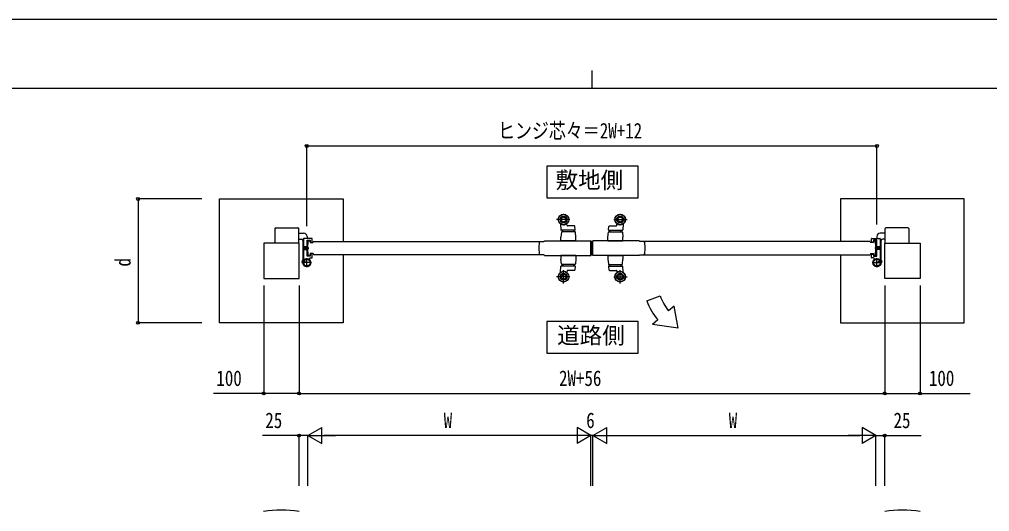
# Model space of a CAD drawing. Units: millimetres, scale not verified. Extents: x -4205 to 4205, y -2970 to 2970.
# Drawn here: x -1624 to 1120, y 1578 to 2970 of the extents above; entities that cross this region are included whole.
import ezdxf
from ezdxf.enums import TextEntityAlignment as Align

# ---------------------------------------------------------------- set-up
doc = ezdxf.new("R2010")
doc.units = ezdxf.units.MM
doc.header["$LTSCALE"] = 10
for name, color, linetype in [('0-1_USER1', 3, 'Continuous'), ('0-3_YKK_13', 4, 'Continuous'), ('0-4_YKK_A1', 4, 'Continuous'), ('0-5_YKK_D', 6, 'Continuous'), ('0-6_YKK_ZWAK', 7, 'Continuous')]:
    doc.layers.add(name, color=color, linetype=linetype)
doc.styles.add('ＭＳ ゴシック', font='')
doc.styles.get('ＭＳ ゴシック').set_extended_font_data('MS Gothic')

msp = doc.modelspace()

# ---------------------------------------------------------------- linework, layer by layer
at = {"layer": '0-1_USER1'}
for points in [[(-132.01, 2554.58), (-132.01, 2465.33), (125.59, 2465.33), (125.59, 2554.58)], [(-132.01, 2115.14), (-132.01, 2025.89), (125.59, 2025.89), (125.59, 2115.14)]]:
    msp.add_lwpolyline(points, close=True, dxfattribs=at)
at = {"layer": '0-3_YKK_13'}
for p, q in [((-66.98, 2404.05), (-104.98, 2404.05)), ((-93.89, 2390.99), (-92.52, 2374.51)), ((-75.12, 2386.88), (-75.85, 2391.26)), ((57.02, 2404.05), (95.02, 2404.05)), ((65.16, 2386.88), (65.89, 2391.26)), ((83.93, 2390.99), (82.56, 2374.51)), ((-833.98, 2365.55), (-820.48, 2365.55)), ((-91.22, 2367.83), (-92.98, 2354.05)), ((-52.53, 2374.05), (-92.02, 2374.05)), ((-53.72, 2369.55), (-89.24, 2369.55)), ((-86.98, 2369.55), (-86.98, 2374.05)), ((-54.54, 2386.05), (-74.13, 2386.05)), ((-55.98, 2374.05), (-55.98, 2369.55)), ((-52.03, 2374.6), (-53.04, 2384.7)), ((-49.98, 2354.05), (-51.74, 2367.83)), ((40.02, 2354.05), (41.78, 2367.83)), ((42.07, 2374.6), (43.08, 2384.7)), ((42.57, 2374.05), (82.06, 2374.05)), ((43.76, 2369.55), (79.28, 2369.55)), ((44.58, 2386.05), (64.17, 2386.05)), ((46.02, 2374.05), (46.02, 2369.55)), ((77.02, 2369.55), (77.02, 2374.05)), ((81.26, 2367.83), (83.02, 2354.05)), ((824.02, 2365.55), (810.52, 2365.55)), ((-833.98, 2348.55), (-826.48, 2348.55)), ((-822.48, 2344.55), (-822.48, 2282.05)), ((-820.48, 2349.55), (-820.48, 2289.4)), ((-796.48, 2350.55), (-819.48, 2350.55)), ((-810.48, 2355.55), (-810.48, 2350.55)), ((-807.98, 2323.05), (-806.88, 2344.05)), ((-806.88, 2344.05), (-801.98, 2344.05)), ((-801.98, 2344.05), (-801.28, 2338.55)), ((-801.28, 2338.55), (-793.44, 2338.55)), ((-800.48, 2340.05), (-796.48, 2340.05)), ((-795.48, 2341.05), (-795.48, 2349.55)), ((-793.44, 2338.55), (-792.73, 2338.55)), ((-792.28, 2342.05), (-792.73, 2338.55)), ((-792.28, 2342.05), (-151.52, 2342.05)), ((-153.65, 2340.55), (-155.18, 2323.05)), ((-153.65, 2340.55), (-153.02, 2340.55)), ((-151.53, 2341.92), (-151.52, 2342.05)), ((-151.52, 2342.05), (-140.69, 2342.05)), ((-138.68, 2344.05), (-138.7, 2343.87)), ((-138.68, 2344.05), (-7.98, 2344.05)), ((-92.98, 2344.05), (-92.98, 2354.05)), ((-92.98, 2344.05), (-49.98, 2344.05)), ((-49.98, 2344.05), (-92.98, 2344.05)), ((-49.98, 2344.05), (-49.98, 2354.05)), ((-7.98, 2302.05), (-7.98, 2344.05)), ((-1.98, 2302.05), (-1.98, 2344.05)), ((128.72, 2344.05), (-1.98, 2344.05)), ((40.02, 2344.05), (40.02, 2354.05)), ((83.02, 2344.05), (40.02, 2344.05)), ((40.02, 2344.05), (83.02, 2344.05)), ((83.02, 2344.05), (83.02, 2354.05)), ((128.72, 2344.05), (128.74, 2343.87)), ((141.56, 2342.05), (130.73, 2342.05)), ((782.32, 2342.05), (141.56, 2342.05)), ((141.57, 2341.92), (141.56, 2342.05)), ((143.69, 2340.55), (143.06, 2340.55)), ((143.69, 2340.55), (145.22, 2323.05)), ((782.32, 2342.05), (782.77, 2338.55)), ((783.48, 2338.55), (782.77, 2338.55)), ((791.32, 2338.55), (783.48, 2338.55)), ((785.52, 2341.05), (785.52, 2349.55)), ((786.52, 2350.55), (809.52, 2350.55)), ((790.52, 2340.05), (786.52, 2340.05)), ((792.02, 2344.05), (791.32, 2338.55)), ((796.92, 2344.05), (792.02, 2344.05)), ((798.02, 2323.05), (796.92, 2344.05)), ((800.52, 2355.55), (800.52, 2350.55)), ((810.52, 2349.55), (810.52, 2289.4)), ((812.52, 2344.55), (812.52, 2282.05)), ((824.02, 2348.55), (816.52, 2348.55)), ((-822.98, 2323.05), (-804.98, 2323.05)), ((-818.78, 2327.05), (-819.98, 2325.85)), ((-819.98, 2325.85), (-819.98, 2320.25)), ((-818.78, 2319.05), (-819.98, 2320.25)), ((-819.46, 2326.37), (-810.48, 2326.37)), ((-819.46, 2319.73), (-810.48, 2319.73)), ((-818.78, 2319.05), (-818.78, 2327.05)), ((-810.48, 2327.05), (-818.78, 2327.05)), ((-818.78, 2319.05), (-810.48, 2319.05)), ((-809.18, 2327.05), (-810.48, 2327.05)), ((-810.48, 2326.37), (-808.5, 2326.37)), ((-810.48, 2319.73), (-808.5, 2319.73)), ((-810.48, 2319.05), (-809.18, 2319.05)), ((-809.18, 2319.05), (-807.98, 2320.25)), ((-806.88, 2302.05), (-807.98, 2323.05)), ((-801.28, 2307.55), (-801.98, 2302.05)), ((-793.44, 2307.55), (-801.28, 2307.55)), ((-796.48, 2306.05), (-800.48, 2306.05)), ((-795.48, 2296.55), (-795.48, 2305.05)), ((-792.73, 2307.55), (-793.44, 2307.55)), ((-792.73, 2307.55), (-792.28, 2304.05)), ((-155.18, 2323.05), (-153.65, 2305.55)), ((-153.02, 2305.55), (-153.65, 2305.55)), ((143.06, 2305.55), (143.69, 2305.55)), ((145.22, 2323.05), (143.69, 2305.55)), ((782.77, 2307.55), (782.32, 2304.05)), ((782.77, 2307.55), (783.48, 2307.55)), ((783.48, 2307.55), (791.32, 2307.55)), ((785.52, 2296.55), (785.52, 2305.05)), ((786.52, 2306.05), (790.52, 2306.05)), ((791.32, 2307.55), (792.02, 2302.05)), ((813.02, 2323.05), (795.02, 2323.05)), ((796.92, 2302.05), (798.02, 2323.05)), ((799.22, 2319.05), (798.02, 2320.25)), ((800.52, 2326.37), (798.54, 2326.37)), ((800.52, 2319.73), (798.54, 2319.73)), ((799.22, 2327.05), (800.52, 2327.05)), ((800.52, 2319.05), (799.22, 2319.05)), ((800.52, 2327.05), (808.82, 2327.05)), ((809.5, 2326.37), (800.52, 2326.37)), ((809.5, 2319.73), (800.52, 2319.73)), ((808.82, 2319.05), (800.52, 2319.05)), ((808.82, 2319.05), (808.82, 2327.05)), ((808.82, 2327.05), (810.02, 2325.85)), ((808.82, 2319.05), (810.02, 2320.25)), ((810.02, 2325.85), (810.02, 2320.25)), ((-825.38, 2285.91), (-813.02, 2282.6)), ((-798.48, 2282.05), (-823.48, 2282.05)), ((-822.36, 2283.71), (-822.44, 2283.73)), ((-822.44, 2283.05), (-816.81, 2281.54)), ((-816.64, 2282.17), (-822.36, 2283.71)), ((-821.66, 2286.3), (-821.74, 2286.32)), ((-815.95, 2284.77), (-821.66, 2286.3)), ((-815.78, 2285.4), (-821.4, 2286.91)), ((-816.81, 2281.54), (-815.78, 2285.4)), ((-810.98, 2269.55), (-810.98, 2294.55)), ((-801.98, 2302.05), (-806.88, 2302.05)), ((-800.98, 2295.55), (-796.48, 2295.55)), ((-151.52, 2304.05), (-792.28, 2304.05)), ((-138.68, 2302.05), (-138.7, 2302.22)), ((-138.68, 2302.05), (-7.98, 2302.05)), ((-49.98, 2302.05), (-92.98, 2302.05)), ((-49.98, 2302.05), (-92.98, 2302.05)), ((-49.98, 2302.05), (-92.98, 2302.05)), ((-92.98, 2302.05), (-92.98, 2292.05)), ((-91.22, 2278.27), (-92.98, 2292.05)), ((-49.98, 2292.05), (-51.74, 2278.27)), ((-49.98, 2302.05), (-49.98, 2292.05)), ((128.72, 2302.05), (-1.98, 2302.05)), ((40.02, 2302.05), (83.02, 2302.05)), ((40.02, 2302.05), (83.02, 2302.05)), ((40.02, 2302.05), (40.02, 2292.05)), ((40.02, 2302.05), (83.02, 2302.05)), ((40.02, 2292.05), (41.78, 2278.27)), ((81.26, 2278.27), (83.02, 2292.05)), ((83.02, 2302.05), (83.02, 2292.05)), ((128.72, 2302.05), (128.74, 2302.22)), ((141.56, 2304.05), (782.32, 2304.05)), ((791.02, 2295.55), (786.52, 2295.55)), ((788.52, 2282.05), (813.52, 2282.05)), ((792.02, 2302.05), (796.92, 2302.05)), ((801.02, 2269.55), (801.02, 2294.55)), ((815.42, 2285.91), (803.06, 2282.6)), ((805.81, 2285.4), (811.44, 2286.91)), ((806.85, 2281.54), (805.81, 2285.4)), ((805.98, 2284.77), (811.7, 2286.3)), ((806.68, 2282.17), (812.4, 2283.71)), ((812.48, 2283.05), (806.85, 2281.54)), ((811.7, 2286.3), (811.78, 2286.32)), ((812.4, 2283.71), (812.48, 2283.73)), ((-93.89, 2255.11), (-92.52, 2271.59)), ((-52.53, 2272.05), (-92.02, 2272.05)), ((-53.72, 2276.55), (-89.24, 2276.55)), ((-86.98, 2276.55), (-86.98, 2272.05)), ((-84.98, 2223.05), (-84.98, 2261.05)), ((-75.12, 2259.21), (-75.85, 2254.84)), ((-54.54, 2260.05), (-74.13, 2260.05)), ((-55.98, 2272.05), (-55.98, 2276.55)), ((-52.04, 2271.5), (-53.05, 2261.4)), ((42.07, 2271.5), (43.08, 2261.4)), ((42.57, 2272.05), (82.06, 2272.05)), ((43.76, 2276.55), (79.28, 2276.55)), ((44.58, 2260.05), (64.17, 2260.05)), ((46.02, 2272.05), (46.02, 2276.55)), ((65.16, 2259.21), (65.89, 2254.84)), ((75.02, 2223.05), (75.02, 2261.05)), ((77.02, 2276.55), (77.02, 2272.05)), ((83.93, 2255.11), (82.56, 2271.59)), ((-66.98, 2242.05), (-104.98, 2242.05)), ((57.02, 2242.05), (95.02, 2242.05))]:
    msp.add_line(p, q, dxfattribs=at)
for points in [[(-801.48, 2305.05), (-801.48, 2300.55), (-810.48, 2300.55), (-810.48, 2345.55), (-801.48, 2345.55), (-801.48, 2341.05)], [(791.52, 2305.05), (791.52, 2300.55), (800.52, 2300.55), (800.52, 2345.55), (791.52, 2345.55), (791.52, 2341.05)], [(-809.18, 2319.05), (-809.18, 2327.05), (-807.98, 2325.85), (-807.98, 2320.25)], [(799.22, 2319.05), (799.22, 2327.05), (798.02, 2325.85), (798.02, 2320.25)], [(-824.9, 2283.6), (-822.78, 2284.02), (-821.89, 2284.97)], [(-822.61, 2283.09), (-822.99, 2281.64), (-824.26, 2282.37)], [(-823.82, 2287.66), (-822.18, 2286.24), (-821.89, 2284.97)], [(-821.57, 2286.96), (-821.18, 2288.41), (-822.64, 2288.41)], [(-821.4, 2286.91), (-821.57, 2286.96), (-822.61, 2283.09), (-822.44, 2283.05)], [(-140.69, 2304.05), (-151.52, 2304.05), (-151.53, 2304.18)], [(130.73, 2304.05), (141.56, 2304.05), (141.57, 2304.18)], [(811.61, 2286.96), (811.22, 2288.41), (812.68, 2288.41)], [(811.44, 2286.91), (811.61, 2286.96), (812.65, 2283.09), (812.48, 2283.05)], [(813.86, 2287.66), (812.22, 2286.24), (811.93, 2284.97)], [(814.94, 2283.6), (812.82, 2284.02), (811.93, 2284.97)], [(812.65, 2283.09), (813.03, 2281.64), (814.29, 2282.37)]]:
    msp.add_lwpolyline(points, dxfattribs=at)
for centre, radius in [((-84.98, 2404.05), 15), ((-84.98, 2404.05), 14.7), ((75.02, 2404.05), 15), ((75.02, 2404.05), 14.7), ((-84.98, 2404.05), 9.75), ((-84.98, 2404.05), 6.6), ((75.02, 2404.05), 9.75), ((75.02, 2404.05), 6.6), ((-810.98, 2282.05), 11.5), ((-810.98, 2282.05), 9.5), ((801.02, 2282.05), 11.5), ((801.02, 2282.05), 9.5), ((-84.98, 2242.05), 15), ((-84.98, 2242.05), 14.7), ((-84.98, 2242.05), 9.75), ((75.02, 2242.05), 15), ((75.02, 2242.05), 14.7), ((75.02, 2242.05), 9.75), ((-84.98, 2242.05), 6.6), ((75.02, 2242.05), 6.6)]:
    msp.add_circle(centre, radius, dxfattribs=at)
for centre, radius, start, end in [((-93.39, 2391.03), 0.5, 57.12534, 184.76364), ((-84.98, 2404.05), 15, 237.12534, 303.86897), ((-84.98, 2404.05), 15, 270, 303.86897), ((-76.34, 2391.18), 0.5, 9.46232, 123.86897), ((-74.13, 2387.05), 1, 189.46232, 270), ((64.17, 2387.05), 1, 270, 350.53768), ((66.38, 2391.18), 0.5, 56.13103, 170.53768), ((75.02, 2404.05), 15, 236.13103, 270), ((75.02, 2404.05), 15, 236.13103, 302.87466), ((83.43, 2391.03), 0.5, 355.23636, 122.87466), ((-820.48, 2355.55), 10, 360, 90), ((-92.02, 2374.55), 0.5, 184.76364, 270), ((-89.24, 2367.55), 2, 90, 172), ((-54.54, 2384.55), 1.5, 5.71059, 90), ((-53.72, 2367.55), 2, 8, 90), ((-52.53, 2374.55), 0.5, 270, 5.71059), ((43.76, 2367.55), 2, 90, 172), ((42.57, 2374.55), 0.5, 174.28941, 270), ((44.58, 2384.55), 1.5, 90, 174.28941), ((79.28, 2367.55), 2, 8, 90), ((82.06, 2374.55), 0.5, 270, 355.23636), ((810.52, 2355.55), 10, 90, 180), ((-826.48, 2344.55), 4, 360, 90), ((-819.48, 2349.55), 1, 90.00001, 179.99999), ((-800.48, 2341.05), 1, 180.00001, 269.99999), ((-796.48, 2349.55), 1, 0.00001, 89.99999), ((-796.48, 2341.05), 1, 270.00001, 359.99999), ((-153.02, 2342.05), 1.5, 270, 355), ((-140.69, 2344.05), 2, 270, 355), ((130.73, 2344.05), 2, 185, 270), ((143.06, 2342.05), 1.5, 185, 270), ((786.52, 2349.55), 1, 90.00001, 179.99999), ((786.52, 2341.05), 1, 180.00001, 269.99999), ((790.52, 2341.05), 1, 270.00001, 359.99999), ((809.52, 2349.55), 1, 0.00001, 89.99999), ((816.52, 2344.55), 4, 90, 180), ((-800.48, 2305.05), 1, 90.00001, 179.99999), ((-796.48, 2305.05), 1, 0.00001, 89.99999), ((-153.02, 2304.05), 1.5, 5, 90), ((143.06, 2304.05), 1.5, 90, 175), ((786.52, 2305.05), 1, 90.00001, 179.99999), ((790.52, 2305.05), 1, 0.00001, 89.99999), ((-815.91, 2283.37), 9, 150.9647, 179.0353), ((-823.61, 2283.5), 1.3, 179.0353, 240), ((-822.64, 2287.11), 1.3, 90, 150.9647), ((-810.98, 2282.05), 11.5, 149.5497, 46.39717), ((-823.48, 2289.4), 3, 329.5497, 360), ((-800.98, 2292.55), 3, 89.99999, 226.39718), ((-796.48, 2296.55), 1, 270.00001, 359.99999), ((-140.69, 2302.05), 2, 5, 90), ((-89.24, 2278.55), 2, 188, 270), ((-53.72, 2278.55), 2, 270, 352), ((43.76, 2278.55), 2, 188, 270), ((79.28, 2278.55), 2, 270, 352), ((130.73, 2302.05), 2, 90, 175), ((786.52, 2296.55), 1, 180.00001, 269.99999), ((801.02, 2282.05), 11.5, 133.60283, 30.4503), ((791.02, 2292.55), 3, 313.60282, 90.00001), ((813.52, 2289.4), 3, 180, 210.4503), ((812.68, 2287.11), 1.3, 29.0353, 90), ((805.95, 2283.37), 9, 0.9647, 29.0353), ((813.64, 2283.5), 1.3, 300, 0.9647), ((-93.39, 2255.07), 0.5, 175.23636, 302.87466), ((-84.98, 2242.05), 15, 56.13103, 122.87466), ((-92.02, 2271.55), 0.5, 90, 175.23636), ((-84.98, 2242.05), 15, 56.13103, 90), ((-76.34, 2254.92), 0.5, 236.13103, 350.53768), ((-74.13, 2259.05), 1, 90, 170.53768), ((-54.54, 2261.55), 1.5, 270, 354.28941), ((-52.53, 2271.55), 0.5, 354.28941, 90), ((42.57, 2271.55), 0.5, 90, 185.71059), ((44.58, 2261.55), 1.5, 185.71059, 270), ((64.17, 2259.05), 1, 9.46232, 90), ((66.38, 2254.92), 0.5, 189.46232, 303.86897), ((75.02, 2242.05), 15, 90, 123.86897), ((75.02, 2242.05), 15, 57.12534, 123.86897), ((82.06, 2271.55), 0.5, 4.76364, 90), ((83.43, 2255.07), 0.5, 237.12534, 4.76364)]:
    msp.add_arc(centre, radius, start, end, dxfattribs=at)
at = {"layer": '0-4_YKK_A1'}
for p, q in [((-900.98, 2378.55), (-900.98, 2337.05)), ((-898.98, 2380.55), (-835.98, 2380.55)), ((-833.98, 2337.05), (-833.98, 2378.55)), ((824.02, 2337.05), (824.02, 2378.55)), ((889.02, 2380.55), (826.02, 2380.55)), ((891.02, 2378.55), (891.02, 2337.05)), ((-4.98, 2302.05), (-4.98, 2344.05)), ((150.23, 2174.05), (187.82, 2187.73)), ((227.45, 2158.48), (212.13, 2145.63)), ((239.38, 2097.05), (227.45, 2158.48)), ((181.49, 2119.91), (166.17, 2107.06)), ((239.38, 2097.05), (166.17, 2107.06))]:
    msp.add_line(p, q, dxfattribs=at)
for points in [[(-1057.98, 2462.05), (-707.98, 2462.05), (-707.98, 2342.05)], [(-707.98, 2302.05), (-707.98, 2112.05), (-1057.98, 2112.05), (-1057.98, 2462.05)], [(1048.02, 2462.05), (698.02, 2462.05), (698.02, 2342.05)], [(698.02, 2302.05), (698.02, 2112.05), (1048.02, 2112.05), (1048.02, 2462.05)]]:
    msp.add_lwpolyline(points, dxfattribs=at)
for points in [[(-932.98, 2237.05), (-832.98, 2237.05), (-832.98, 2337.05), (-932.98, 2337.05)], [(923.02, 2237.05), (823.02, 2237.05), (823.02, 2337.05), (923.02, 2337.05)]]:
    msp.add_lwpolyline(points, close=True, dxfattribs=at)
for centre, radius, start, end in [((-898.98, 2378.55), 2, 90, 180), ((-835.98, 2378.55), 2, 360, 90), ((826.02, 2378.55), 2, 90, 180), ((889.02, 2378.55), 2, 0, 90), ((319.38, 2235.62), 180, 200.00072, 220.00072), ((319.38, 2235.62), 140, 200.00072, 220.00072), ((-882.98, 1261.83), 320, 80.9989, 99.0011), ((873.02, 1261.83), 320, 80.9989, 99.0011)]:
    msp.add_arc(centre, radius, start, end, dxfattribs=at)
at = {"layer": '0-5_YKK_D'}
for p, q in [((-810.98, 2385.55), (-810.98, 2613.05)), ((-810.98, 2612.05), (801.02, 2612.05)), ((801.02, 2390.05), (801.02, 2613.05)), ((-1107.98, 2462.05), (-1289, 2462.05)), ((-1288, 2462.05), (-1288, 2112.05)), ((-932.98, 2217.05), (-932.98, 1911.05)), ((-832.98, 2217.05), (-832.98, 1911.05)), ((-832.98, 2217.05), (-832.98, 1911.05)), ((823.02, 2217.05), (823.02, 1911.05)), ((823.02, 2217.05), (823.02, 1911.05)), ((923.02, 2217.05), (923.02, 1911.05)), ((-1107.98, 2112.05), (-1289, 2112.05)), ((-832.98, 1912.05), (823.02, 1912.05)), ((-807.98, 1792.84), (-769.01, 1815.34)), ((-769.01, 1770.34), (-769.01, 1815.34)), ((-7.98, 1792.84), (-46.95, 1815.34)), ((-46.95, 1815.34), (-46.95, 1770.34)), ((-1.98, 1792.84), (36.99, 1815.34)), ((36.99, 1770.34), (36.99, 1815.34)), ((798.02, 1792.84), (759.05, 1815.34)), ((759.05, 1815.34), (759.05, 1770.34)), ((-832.98, 1650.39), (-832.98, 1793.84)), ((-807.98, 1650.39), (-807.98, 1793.84)), ((-807.98, 1650.39), (-807.98, 1793.84)), ((-807.98, 1792.84), (-769.01, 1770.34)), ((-807.98, 1792.84), (-730.04, 1792.84)), ((-52.98, 1792.84), (-762.98, 1792.84)), ((-7.98, 1792.84), (-85.92, 1792.84)), ((-7.98, 1792.84), (-46.95, 1770.34)), ((-7.98, 1650.39), (-7.98, 1793.84)), ((-7.98, 1650.39), (-7.98, 1793.84)), ((-1.98, 1792.84), (-7.98, 1792.84)), ((-1.98, 1650.39), (-1.98, 1793.84)), ((-1.98, 1650.39), (-1.98, 1793.84)), ((-1.98, 1792.84), (36.99, 1770.34)), ((-1.98, 1792.84), (75.96, 1792.84)), ((43.02, 1792.84), (753.02, 1792.84)), ((798.02, 1792.84), (720.08, 1792.84)), ((798.02, 1792.84), (759.05, 1770.34)), ((798.02, 1650.39), (798.02, 1793.84)), ((798.02, 1650.39), (798.02, 1793.84)), ((823.02, 1650.39), (823.02, 1793.84))]:
    msp.add_line(p, q, dxfattribs=at)
for points in [[(-832.98, 1912.05), (-932.98, 1912.05), (-1074.78, 1912.05)], [(823.02, 1912.05), (923.02, 1912.05), (1064.82, 1912.05)], [(-807.98, 1792.84), (-832.98, 1792.84), (-936.38, 1792.84)], [(798.02, 1792.84), (823.02, 1792.84), (926.42, 1792.84)]]:
    msp.add_lwpolyline(points, dxfattribs=at)
for centre in [(-810.98, 2612.05), (801.02, 2612.05), (-1288, 2462.05), (-1288, 2112.05), (-932.98, 1912.05), (-832.98, 1912.05), (-832.98, 1912.05), (823.02, 1912.05), (823.02, 1912.05), (923.02, 1912.05), (-832.98, 1792.84), (823.02, 1792.84)]:
    msp.add_circle(centre, 4.25, dxfattribs=at)
at = {"layer": '0-6_YKK_ZWAK'}
for p, q in [((-4.98, 2825), (-4.98, 2775)), ((3895.02, 2775), (-3904.98, 2775))]:
    msp.add_line(p, q, dxfattribs=at)
msp.add_lwpolyline([(-4205, -2970), (4205, -2970), (4205, 2970), (-4205, 2970)], close=True, dxfattribs=at)

# ---------------------------------------------------------------- texts
at = {"layer": '0-1_USER1', "style": 'ＭＳ ゴシック'}
for s, p in [('敷地側', (-107.63, 2478.08)), ('道路側', (-103.29, 2038.64))]:
    msp.add_text(s, height=46.74, dxfattribs=at).set_placement(p, align=Align.BOTTOM_LEFT)
at = {"layer": '0-5_YKK_D', "style": 'ＭＳ ゴシック', "width": 0.8}
for s, p in [('ヒンジ芯々＝2W+12', (-270.58, 2620.05)), ('100', (-1066.78, 1920.05)), ('2W+56', (-97.78, 1920.05)), ('100', (948.02, 1920.05)), ('25', (-928.38, 1800.84)), ('W', (-423.98, 1800.84)), ('6', (-20.98, 1800.84)), ('W', (382.02, 1800.84)), ('25', (848.02, 1800.84))]:
    msp.add_text(s, height=43.99, dxfattribs=at).set_placement(p, align=Align.BOTTOM_LEFT)
msp.add_text('d', height=43.99, rotation=90, dxfattribs=at).set_placement((-1296, 2271.05), align=Align.BOTTOM_LEFT)

doc.saveas('drawing.dxf')
